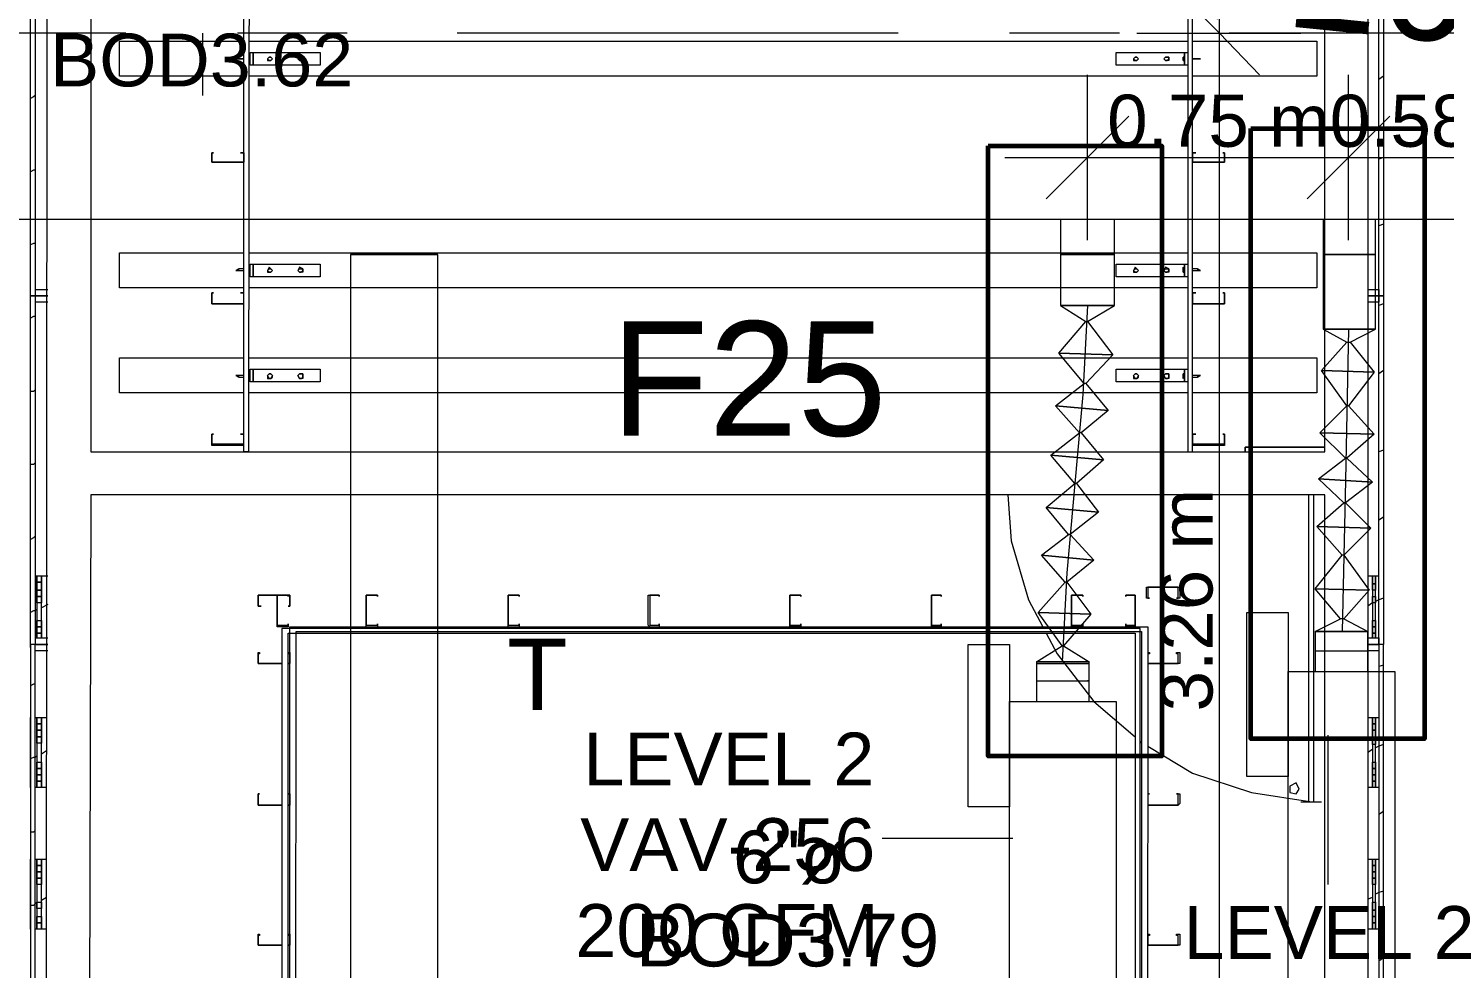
# Model space of a CAD drawing. Header units: metres. Extents: x -2 to 207, y -8 to 52.
# Drawn here: x 42.067 to 46.143, y 38.874 to 41.581 of the extents above; entities that cross this region are included whole.
import ezdxf

# ---------------------------------------------------------------- set-up
doc = ezdxf.new("R2010")
doc.units = ezdxf.units.M
doc.layers.add('HVAC - Ductos', color=5, linetype='Continuous', lineweight=0)
doc.layers.add('PDF_Text', color=7, linetype='Continuous', lineweight=0)
doc.layers.add('PDF_Geometry', color=7, linetype='Continuous', lineweight=0, true_color=0xaaaaaa)
doc.styles.add('PDF ArialUnicodeMS-Bold-Identity-H', font='arial.ttf')
doc.styles.add('PDF Helvetica', font='')
doc.styles.get('PDF Helvetica').set_extended_font_data('Helvetica')

msp = doc.modelspace()

# ---------------------------------------------------------------- linework, layer by layer
at = {"layer": 'HVAC - Ductos', "lineweight": 0}
for points in [[(47.2916, 41.0309), (41.757, 41.0309), (41.757, 42.0984), (47.2916, 42.0984)], [(45.1153, 40.9302), (45.1336, 40.9302), (45.152, 40.9302), (45.1703, 40.9302), (45.1795, 40.9302), (45.1886, 40.9302), (45.1932, 40.9302), (45.1932, 41.0309), (45.1886, 41.0309), (45.1795, 41.0309), (45.1703, 41.0309), (45.152, 41.0309), (45.1336, 41.0309), (45.1153, 41.0309), (45.097, 41.0309), (45.0787, 41.0309), (45.0604, 41.0309), (45.0466, 41.0309), (45.042, 41.0309), (45.0374, 41.0309), (45.0374, 40.9302), (45.042, 40.9302), (45.0466, 40.9302), (45.0604, 40.9302), (45.0787, 40.9302), (45.097, 40.9302)], [(42.994, 40.9302), (42.9986, 40.9302), (43.0123, 40.9302), (43.0307, 40.9302), (43.0581, 40.9302), (43.0902, 40.9302), (43.1223, 40.9302), (43.1544, 40.9302), (43.1864, 40.9302), (43.2093, 40.9302), (43.2323, 40.9302), (43.2414, 40.9302), (43.246, 40.9302), (43.2414, 40.9302), (43.2323, 40.9302), (43.2093, 40.9302), (43.1864, 40.9302), (43.1544, 40.9302), (43.1223, 40.9302), (43.0902, 40.9302), (43.0581, 40.9302), (43.0307, 40.9302), (43.0123, 40.9302), (42.9986, 40.9302)], [(45.0374, 40.7835), (45.042, 40.7835), (45.0466, 40.7835), (45.0604, 40.7835), (45.0787, 40.7835), (45.097, 40.7835), (45.1153, 40.7835), (45.1336, 40.7835), (45.152, 40.7835), (45.1703, 40.7835), (45.1795, 40.7835), (45.1886, 40.7835), (45.1932, 40.7835), (45.1886, 40.7835), (45.1795, 40.7835), (45.1703, 40.7835), (45.152, 40.7835), (45.1336, 40.7835), (45.1153, 40.7835), (45.097, 40.7835), (45.0787, 40.7835), (45.0604, 40.7835), (45.0466, 40.7835), (45.042, 40.7835)], [(45.7934, 40.7148), (45.8026, 40.7148), (45.8117, 40.7148), (45.8301, 40.7148), (45.8484, 40.7148), (45.8667, 40.7148), (45.8851, 40.7148), (45.9034, 40.7148), (45.9217, 40.7148), (45.9355, 40.7148), (45.9401, 40.7148), (45.9446, 40.7148), (45.9401, 40.7148), (45.9355, 40.7148), (45.9217, 40.7148), (45.9034, 40.7148), (45.8851, 40.7148), (45.8667, 40.7148), (45.8484, 40.7148), (45.8301, 40.7148), (45.8117, 40.7148), (45.8026, 40.7148)], [(45.5735, 39.8992), (45.6926, 39.8992), (45.6926, 39.4273), (45.5735, 39.4273)], [(45.9217, 39.8443), (45.9171, 39.8443), (45.9125, 39.8443), (45.8988, 39.8443), (45.8851, 39.8443), (45.8667, 39.8443), (45.8484, 39.8443), (45.8301, 39.8443), (45.8117, 39.8443), (45.7934, 39.8443), (45.7843, 39.8443), (45.7751, 39.8443), (45.7705, 39.8443), (45.7751, 39.8443), (45.7843, 39.8443), (45.7934, 39.8443), (45.8117, 39.8443), (45.8301, 39.8443), (45.8484, 39.8443), (45.8667, 39.8443), (45.8851, 39.8443), (45.8988, 39.8443), (45.9125, 39.8443), (45.9171, 39.8443)], [(45.7705, 39.8443), (45.7797, 39.8443), (45.7934, 39.8443), (45.8209, 39.8443), (45.8484, 39.8443), (45.8759, 39.8443), (45.8988, 39.8443), (45.9171, 39.8443), (45.9217, 39.8443), (45.9171, 39.8443), (45.8988, 39.8443), (45.8759, 39.8443), (45.8484, 39.8443), (45.8163, 39.8443), (45.7934, 39.8443), (45.7751, 39.8443)], [(45.9217, 39.8443), (45.9171, 39.8443), (45.8988, 39.8443), (45.8759, 39.8443), (45.8484, 39.8443), (45.8209, 39.8443), (45.7934, 39.8443), (45.7797, 39.8443), (45.7705, 39.8443), (45.7751, 39.8443), (45.7934, 39.8443), (45.8163, 39.8443), (45.8484, 39.8443), (45.8759, 39.8443), (45.8988, 39.8443), (45.9171, 39.8443)], [(44.7717, 39.8076), (44.8908, 39.8076), (44.8908, 39.3403), (44.7717, 39.3403)], [(45.1199, 39.7526), (45.1153, 39.7526), (45.1108, 39.7526), (45.097, 39.7526), (45.0832, 39.7526), (45.065, 39.7526), (45.042, 39.7526), (45.0237, 39.7526), (45.0054, 39.7526), (44.9916, 39.7526), (44.9779, 39.7526), (44.9733, 39.7526), (44.9687, 39.7526), (44.9733, 39.7526), (44.9779, 39.7526), (44.9916, 39.7526), (45.0054, 39.7526), (45.0237, 39.7526), (45.042, 39.7526), (45.065, 39.7526), (45.0832, 39.7526), (45.097, 39.7526), (45.1108, 39.7526), (45.1153, 39.7526)], [(45.9996, 39.7298), (45.9996, 38.8226), (45.6926, 38.8226), (45.6926, 39.7298)], [(45.1978, 39.6427), (45.1978, 38.7309), (44.8908, 38.7309), (44.8908, 39.6427)]]:
    msp.add_lwpolyline(points, close=True, dxfattribs=at)
for points in [[(45.4956, 36.2385), (45.4956, 38.3048), (45.4956, 41.8053)], [(45.3765, 41.6861), (45.4956, 41.567), (45.6102, 41.4479)], [(42.5679, 41.567), (42.5679, 41.3884)], [(45.2574, 41.567), (45.4956, 41.567), (45.7293, 41.567)], [(45.1153, 40.9714), (45.1153, 41.2097), (45.1153, 41.4479)], [(45.8667, 40.9714), (45.8667, 41.2097), (45.8667, 41.4479)], [(45.2345, 41.3287), (45.1153, 41.2097), (44.9962, 41.0905)], [(45.9859, 41.3287), (45.8667, 41.2097), (45.7476, 41.0905)], [(44.8771, 41.2097), (45.8667, 41.2097), (46.4486, 41.2097), (48.5791, 41.2097), (49.4404, 41.2097)], [(45.7934, 41.0309), (45.7934, 40.9302), (45.8026, 40.9302), (45.8117, 40.9302), (45.8301, 40.9302), (45.8484, 40.9302), (45.8667, 40.9302), (45.8851, 40.9302), (45.9034, 40.9302), (45.9217, 40.9302), (45.9355, 40.9302), (45.9401, 40.9302), (45.9446, 40.9302), (45.9446, 41.0309)], [(45.8117, 41.0309), (45.8072, 41.0309), (45.8026, 41.0309)], [(45.8255, 41.0309), (45.8209, 41.0309), (45.8163, 41.0309)], [(45.8438, 41.0309), (45.8347, 41.0309), (45.8301, 41.0309)], [(45.8851, 41.0309), (45.8667, 41.0309), (45.8484, 41.0309)], [(45.9034, 41.0309), (45.8988, 41.0309), (45.8897, 41.0309)], [(45.9171, 41.0309), (45.9079, 41.0309)], [(45.9309, 41.0309), (45.9263, 41.0309), (45.9217, 41.0309)], [(45.9401, 41.0309), (45.9355, 41.0309)], [(42.994, 40.9302), (42.994, 35.9406), (43.0627, 35.8766), (42.9803, 35.817), (43.2323, 35.7712), (43.1681, 35.872)], [(43.0627, 35.8766), (43.1681, 35.872), (43.246, 35.9406), (43.246, 40.9302)], [(45.1153, 40.7377), (45.1886, 40.6415), (45.0328, 40.6461), (45.1108, 40.7377), (45.1153, 40.7377), (45.1932, 40.7835), (45.1932, 40.9302), (45.1886, 40.9302), (45.1795, 40.9302), (45.1703, 40.9302), (45.152, 40.9302), (45.1336, 40.9302), (45.1153, 40.9302), (45.097, 40.9302), (45.0787, 40.9302), (45.0604, 40.9302), (45.0466, 40.9302), (45.042, 40.9302), (45.0374, 40.9302), (45.0374, 40.7835), (45.1932, 40.7835), (45.0374, 40.7835), (45.1108, 40.7377)], [(45.8713, 40.6781), (45.9401, 40.5911), (45.7888, 40.5957), (45.8621, 40.6781), (45.8713, 40.6781), (45.9446, 40.7148), (45.9446, 40.9302), (45.9401, 40.9302), (45.9355, 40.9302), (45.9217, 40.9302), (45.9034, 40.9302), (45.8851, 40.9302), (45.8667, 40.9302), (45.8484, 40.9302), (45.8301, 40.9302), (45.8117, 40.9302), (45.8026, 40.9302), (45.7934, 40.9302), (45.7934, 40.7148), (45.9446, 40.7148), (45.7934, 40.7148), (45.8621, 40.6781)], [(45.1153, 40.7835), (45.1016, 40.527), (45.0787, 40.2704), (45.0558, 40.0138), (45.042, 39.7572)], [(45.8667, 40.7148), (45.8576, 40.2796), (45.8484, 39.8443)], [(45.1108, 40.5591), (45.1749, 40.4811), (45.0237, 40.4949), (45.1062, 40.5591), (45.0328, 40.6461), (45.1886, 40.6415), (45.1108, 40.5591), (45.1062, 40.5591)], [(45.8667, 40.4949), (45.9401, 40.4124), (45.7843, 40.417), (45.8621, 40.4949), (45.7888, 40.5957), (45.9401, 40.5911), (45.8667, 40.4949), (45.8621, 40.4949)], [(45.097, 40.417), (45.1612, 40.3391), (45.01, 40.3528), (45.0924, 40.417), (45.0237, 40.4949), (45.1749, 40.4811), (45.097, 40.417), (45.0924, 40.417)], [(45.8621, 40.3437), (45.9355, 40.275), (45.7797, 40.2842), (45.8576, 40.3437), (45.7843, 40.417), (45.9401, 40.4124), (45.8621, 40.3437), (45.8576, 40.3437)], [(45.0832, 40.2704), (45.1474, 40.1879), (44.9962, 40.2017), (45.0787, 40.2704), (45.01, 40.3528), (45.1612, 40.3391), (45.0832, 40.2704), (45.0787, 40.2704)], [(45.8576, 40.2154), (45.9309, 40.1421), (45.7751, 40.1467), (45.853, 40.2154), (45.7797, 40.2842), (45.9355, 40.275), (45.8576, 40.2154), (45.853, 40.2154)], [(45.065, 40.1237), (45.1336, 40.0505), (44.9825, 40.0642), (45.0604, 40.1237), (44.9962, 40.2017), (45.1474, 40.1879), (45.065, 40.1237), (45.0604, 40.1237)], [(45.853, 40.0642), (45.9263, 39.9634), (45.7705, 39.968), (45.8484, 40.0642), (45.7751, 40.1467), (45.9309, 40.1421), (45.853, 40.0642), (45.8484, 40.0642)], [(45.0558, 39.9863), (45.1245, 39.8947), (44.9733, 39.8992), (45.0512, 39.9863), (44.9825, 40.0642), (45.1336, 40.0505), (45.0558, 39.9863), (45.0512, 39.9863)], [(45.853, 39.8809), (45.9217, 39.8443), (45.7705, 39.8443), (45.8438, 39.8809), (45.7705, 39.968), (45.9263, 39.9634), (45.853, 39.8809), (45.8438, 39.8809)], [(45.0466, 39.803), (45.1199, 39.7572), (44.9687, 39.7572), (45.042, 39.803), (44.9733, 39.8992), (45.1245, 39.8947), (45.0466, 39.803), (45.042, 39.803)], [(45.7705, 39.8443), (45.7705, 39.7893), (45.7705, 39.7298), (45.7751, 39.7298), (45.7797, 39.7298), (45.7934, 39.7298), (45.8072, 39.7298), (45.8255, 39.7298), (45.8484, 39.7298), (45.8621, 39.7298), (45.8805, 39.7298), (45.8942, 39.7298), (45.9079, 39.7298), (45.9171, 39.7298), (45.9217, 39.7298), (45.9217, 39.7893), (45.9217, 39.8443)], [(45.7705, 39.7893), (45.7751, 39.7893), (45.7797, 39.7893), (45.7934, 39.7893), (45.8072, 39.7893), (45.8255, 39.7893), (45.8484, 39.7893), (45.8667, 39.7893), (45.8851, 39.7893), (45.8988, 39.7893), (45.9125, 39.7893), (45.9217, 39.7893)], [(45.7934, 39.7893), (45.8117, 39.7893), (45.8301, 39.7893), (45.8484, 39.7893), (45.8667, 39.7893), (45.8851, 39.7893), (45.8988, 39.7893)], [(45.1062, 39.6427), (45.1108, 39.6427), (45.1199, 39.6427), (45.1199, 39.7022), (45.1199, 39.7526), (45.1199, 39.7572), (45.1153, 39.7572), (45.097, 39.7572), (45.0741, 39.7572), (45.042, 39.7572), (45.0145, 39.7572), (44.9916, 39.7572), (44.9733, 39.7572), (44.9687, 39.7572)], [(45.1199, 39.7572), (45.1153, 39.7572), (45.097, 39.7572), (45.0741, 39.7572), (45.042, 39.7572), (45.0145, 39.7572), (44.9916, 39.7572), (44.9733, 39.7572), (44.9687, 39.7572), (44.9687, 39.7526), (44.9733, 39.7526), (44.9916, 39.7526), (45.0145, 39.7526), (45.042, 39.7526), (45.0741, 39.7526), (45.097, 39.7526), (45.1108, 39.7526), (45.1199, 39.7526), (45.1108, 39.7526), (45.097, 39.7526), (45.0741, 39.7526), (45.042, 39.7526), (45.0145, 39.7526), (44.9916, 39.7526), (44.9733, 39.7526), (44.9687, 39.7526), (44.9687, 39.7022), (44.9687, 39.6427), (44.9779, 39.6427), (44.9916, 39.6427), (45.0054, 39.6427), (45.0237, 39.6427), (45.042, 39.6427), (45.0604, 39.6427), (45.0787, 39.6427), (45.0924, 39.6427), (45.1016, 39.6427)], [(44.9687, 39.7022), (44.9779, 39.7022), (44.9916, 39.7022), (45.0054, 39.7022), (45.0237, 39.7022), (45.042, 39.7022), (45.065, 39.7022), (45.0832, 39.7022), (45.097, 39.7022), (45.1108, 39.7022), (45.1153, 39.7022), (45.1199, 39.7022), (45.1153, 39.7022)], [(44.9916, 39.7022), (45.0054, 39.7022), (45.0237, 39.7022), (45.042, 39.7022), (45.065, 39.7022), (45.0832, 39.7022), (45.097, 39.7022)], [(45.1062, 39.7022), (45.1108, 39.7022)], [(45.8072, 39.5465), (45.8072, 39.1158)], [(44.9, 39.2486), (44.5243, 39.2486)]]:
    msp.add_lwpolyline(points, dxfattribs=at)
at = {"layer": 'PDF_Geometry', "lineweight": 0}
for points in [[(42.2426, 38.7813), (42.1189, 38.7813), (42.1235, 44.4534), (42.2472, 44.4534), (42.2472, 40.362), (45.798, 40.362), (45.798, 44.4443), (45.9217, 44.4443), (45.9217, 38.7813), (45.798, 38.7813), (45.798, 40.2383), (42.2472, 40.2383)], [(42.0868, 40.811), (42.0731, 40.811), (42.0731, 41.6311), (42.0868, 41.6311)], [(45.9675, 40.811), (45.9537, 40.811), (45.9537, 41.6311), (45.9675, 41.6311)], [(42.7054, 41.4754), (42.7054, 41.512), (42.7145, 41.512), (42.907, 41.512), (42.907, 41.4754), (42.7145, 41.4754)], [(42.7145, 41.4754), (42.7145, 41.512)], [(42.7145, 41.4937), (42.7145, 41.4982), (42.7145, 41.4937), (42.7145, 41.4891), (42.7145, 41.4937), (42.7145, 41.4982), (42.7145, 41.4937), (42.7145, 41.4891)], [(42.7695, 41.4937), (42.7649, 41.4982), (42.7604, 41.4982), (42.7558, 41.4937), (42.7558, 41.4891), (42.7649, 41.4891)], [(42.7558, 41.4937), (42.7604, 41.4982), (42.7649, 41.4982), (42.7695, 41.4937), (42.7649, 41.4891), (42.7604, 41.4891)], [(42.8566, 41.4937), (42.8566, 41.4982), (42.8474, 41.4982), (42.8428, 41.4937), (42.8474, 41.4891), (42.852, 41.4891)], [(42.8428, 41.4937), (42.8474, 41.4982), (42.8566, 41.4982), (42.8566, 41.4937), (42.8566, 41.4891), (42.8474, 41.4891)], [(45.4039, 41.4754), (45.3948, 41.4754), (45.1978, 41.4754), (45.1978, 41.512), (45.3948, 41.512), (45.4039, 41.512)], [(45.2619, 41.4937), (45.2574, 41.4982), (45.2528, 41.4982), (45.2482, 41.4937), (45.2482, 41.4891), (45.2574, 41.4891)], [(45.2482, 41.4937), (45.2528, 41.4982), (45.2574, 41.4982), (45.2619, 41.4937), (45.2574, 41.4891), (45.2528, 41.4891)], [(45.349, 41.4937), (45.349, 41.4982), (45.3399, 41.4982), (45.3353, 41.4937), (45.3399, 41.4891), (45.3444, 41.4891)], [(45.3353, 41.4937), (45.3399, 41.4982), (45.349, 41.4982), (45.349, 41.4937), (45.349, 41.4891), (45.3399, 41.4891)], [(45.3903, 41.4937), (45.3903, 41.4982), (45.3903, 41.4937), (45.3903, 41.4891), (45.3903, 41.4937), (45.3903, 41.4982), (45.3903, 41.4937), (45.3903, 41.4891)], [(45.3948, 41.4754), (45.3948, 41.512)], [(42.6, 41.2233), (42.5954, 41.2233)], [(42.6779, 41.2233), (42.687, 41.2233)], [(45.4177, 41.1959), (45.4223, 41.1959), (45.5094, 41.1959), (45.5094, 41.2233), (45.5048, 41.2233), (45.5094, 41.2233), (45.5094, 41.1959), (45.4223, 41.1959), (45.4177, 41.1959), (45.4177, 41.2233)], [(45.4269, 41.2233), (45.4177, 41.2233)], [(42.7054, 40.866), (42.7054, 40.9026), (42.7145, 40.9026), (42.907, 40.9026), (42.907, 40.866), (42.7145, 40.866)], [(42.7145, 40.866), (42.7145, 40.9026)], [(42.7145, 40.8843), (42.7145, 40.8889), (42.7145, 40.8935), (42.7145, 40.8889), (42.7145, 40.8843), (42.7145, 40.8797), (42.7145, 40.8843), (42.7145, 40.8889), (42.7145, 40.8843), (42.7145, 40.8797)], [(42.7695, 40.8843), (42.7649, 40.8889), (42.7604, 40.8935), (42.7558, 40.8843), (42.7558, 40.8797), (42.7649, 40.8797)], [(42.7558, 40.8843), (42.7604, 40.8889), (42.7649, 40.8889), (42.7695, 40.8843), (42.7649, 40.8797), (42.7604, 40.8797)], [(42.8566, 40.8843), (42.8566, 40.8889), (42.8474, 40.8935), (42.8428, 40.8843), (42.8474, 40.8797), (42.852, 40.8797)], [(42.8428, 40.8843), (42.8474, 40.8889), (42.8566, 40.8889), (42.8566, 40.8843), (42.8566, 40.8797), (42.8474, 40.8797)], [(45.4039, 40.866), (45.3948, 40.866), (45.1978, 40.866), (45.1978, 40.9026), (45.3948, 40.9026), (45.4039, 40.9026)], [(45.2619, 40.8843), (45.2574, 40.8889), (45.2528, 40.8935), (45.2482, 40.8843), (45.2482, 40.8797), (45.2574, 40.8797)], [(45.2482, 40.8843), (45.2528, 40.8889), (45.2574, 40.8889), (45.2619, 40.8843), (45.2574, 40.8797), (45.2528, 40.8797)], [(45.349, 40.8843), (45.349, 40.8889), (45.3399, 40.8935), (45.3353, 40.8843), (45.3399, 40.8797), (45.3444, 40.8797)], [(45.3353, 40.8843), (45.3399, 40.8889), (45.349, 40.8889), (45.349, 40.8843), (45.349, 40.8797), (45.3399, 40.8797)], [(45.3903, 40.8843), (45.3903, 40.8889), (45.3903, 40.8935), (45.3903, 40.8889), (45.3903, 40.8843), (45.3903, 40.8797), (45.3903, 40.8843), (45.3903, 40.8889), (45.3903, 40.8843), (45.3903, 40.8797)], [(45.3948, 40.866), (45.3948, 40.9026)], [(42.0868, 39.8076), (42.0731, 39.8076), (42.0731, 40.811), (42.0868, 40.811)], [(42.0868, 40.811), (42.1235, 40.811)], [(42.5954, 40.7881), (42.6, 40.7881), (42.687, 40.7881), (42.6, 40.7881), (42.5954, 40.7881), (42.5954, 40.8202)], [(42.6, 40.8202), (42.5954, 40.8202)], [(42.6779, 40.8202), (42.687, 40.8202)], [(45.4177, 40.7881), (45.4223, 40.7881), (45.5094, 40.7881), (45.5094, 40.8202), (45.5048, 40.8202), (45.5094, 40.8202), (45.5094, 40.7881), (45.4223, 40.7881), (45.4177, 40.7881), (45.4177, 40.8202)], [(45.4269, 40.8202), (45.4177, 40.8202)], [(45.9675, 39.8076), (45.9537, 39.8076), (45.9537, 40.811), (45.9675, 40.811)], [(42.7054, 40.5637), (42.7054, 40.6003), (42.7145, 40.6003), (42.907, 40.6003), (42.907, 40.5637), (42.7145, 40.5637)], [(42.7145, 40.5637), (42.7145, 40.6003)], [(45.4039, 40.5637), (45.3948, 40.5637), (45.1978, 40.5637), (45.1978, 40.6003), (45.3948, 40.6003), (45.4039, 40.6003)], [(45.3948, 40.5637), (45.3948, 40.6003)], [(42.7145, 40.5819), (42.7145, 40.5865), (42.7145, 40.5819), (42.7145, 40.5728), (42.7145, 40.5819), (42.7145, 40.5865), (42.7145, 40.5819), (42.7145, 40.5728)], [(42.7695, 40.5819), (42.7649, 40.5865), (42.7604, 40.5865), (42.7558, 40.5819), (42.7558, 40.5728), (42.7649, 40.5728), (42.7695, 40.5773)], [(42.7558, 40.5819), (42.7604, 40.5865), (42.7649, 40.5865), (42.7695, 40.5819), (42.7649, 40.5728), (42.7604, 40.5728)], [(42.8566, 40.5819), (42.8566, 40.5865), (42.8474, 40.5865), (42.8428, 40.5819), (42.8474, 40.5728), (42.852, 40.5728), (42.8566, 40.5773)], [(42.8428, 40.5819), (42.8474, 40.5865), (42.8566, 40.5865), (42.8566, 40.5819), (42.8566, 40.5728), (42.8474, 40.5728)], [(45.2619, 40.5819), (45.2574, 40.5865), (45.2528, 40.5865), (45.2482, 40.5819), (45.2482, 40.5728), (45.2574, 40.5728), (45.2619, 40.5773)], [(45.2482, 40.5819), (45.2528, 40.5865), (45.2574, 40.5865), (45.2619, 40.5819), (45.2574, 40.5728), (45.2528, 40.5728)], [(45.349, 40.5819), (45.349, 40.5865), (45.3399, 40.5865), (45.3353, 40.5819), (45.3399, 40.5728), (45.3444, 40.5728), (45.349, 40.5773)], [(45.3353, 40.5819), (45.3399, 40.5865), (45.349, 40.5865), (45.349, 40.5819), (45.349, 40.5728), (45.3399, 40.5728)], [(45.3903, 40.5819), (45.3903, 40.5865), (45.3903, 40.5819), (45.3903, 40.5728), (45.3903, 40.5819), (45.3903, 40.5865), (45.3903, 40.5819), (45.3903, 40.5728)], [(42.6, 40.4124), (42.5954, 40.4124)], [(42.6779, 40.4124), (42.687, 40.4124)], [(45.4177, 40.3849), (45.4223, 40.3849), (45.5094, 40.3849), (45.5094, 40.4124), (45.5048, 40.4124), (45.5094, 40.4124), (45.5094, 40.3849), (45.5094, 40.3804), (45.4223, 40.3804), (45.4177, 40.3804), (45.4177, 40.3849), (45.4177, 40.4124)], [(45.4269, 40.4124), (45.4177, 40.4124)], [(45.5689, 40.362), (45.5689, 40.3758), (45.798, 40.3758), (45.5689, 40.3758)], [(42.0914, 39.9863), (42.0914, 40.0047), (42.1051, 40.0047), (42.1051, 39.9863)], [(45.9446, 40.0047), (45.9446, 39.9817), (45.9355, 39.9817), (45.9355, 40.0047)], [(42.1051, 39.9634), (42.0914, 39.9634), (42.0914, 39.9863), (42.1051, 39.9863)], [(42.1051, 39.9451), (42.0914, 39.9451), (42.0914, 39.9634), (42.1051, 39.9634)], [(42.8199, 39.9496), (42.8153, 39.9496), (42.7283, 39.9496), (42.7283, 39.9176), (42.7374, 39.9176), (42.7283, 39.9176), (42.7283, 39.9496), (42.8153, 39.9496), (42.8199, 39.9496), (42.8199, 39.9176)], [(42.7832, 39.858), (42.7832, 39.8626), (42.7832, 39.9496), (42.8153, 39.9496), (42.8153, 39.9451), (42.8153, 39.9496), (42.7832, 39.9496), (42.7832, 39.8626), (42.8153, 39.8626), (42.8153, 39.8672), (42.8153, 39.858)], [(44.2585, 39.858), (44.2585, 39.8626), (44.2585, 39.9496), (44.2906, 39.9496), (44.2906, 39.9451), (44.2906, 39.9496), (44.2585, 39.9496), (44.2585, 39.8626), (44.2906, 39.8626), (44.2906, 39.8672), (44.2906, 39.858)], [(44.6663, 39.858), (44.6663, 39.8626), (44.6663, 39.9496), (44.6938, 39.9496), (44.6938, 39.9451), (44.6938, 39.9496), (44.6663, 39.9496), (44.6663, 39.8626), (44.6938, 39.8626), (44.6938, 39.8672), (44.6938, 39.858)], [(45.0741, 39.858), (45.0695, 39.858), (45.0695, 39.8626), (45.0695, 39.9496), (45.0741, 39.9496), (45.1016, 39.9496), (45.1016, 39.9451), (45.1016, 39.9496), (45.0741, 39.9496), (45.0695, 39.9496), (45.0695, 39.8626), (45.0741, 39.8626), (45.1016, 39.8626), (45.1016, 39.8672), (45.1016, 39.858)], [(45.2253, 39.9451), (45.2253, 39.9496)], [(45.2528, 39.9496), (45.2528, 39.8626), (45.2528, 39.858), (45.2253, 39.858), (45.2253, 39.8672), (45.2253, 39.8626), (45.2528, 39.8626), (45.2528, 39.9496), (45.2253, 39.9496)], [(45.3719, 39.9405), (45.3765, 39.9405), (45.3765, 39.9726), (45.2894, 39.9726), (45.2894, 39.9405), (45.294, 39.9405), (45.2849, 39.9405), (45.2849, 39.9726), (45.2894, 39.9726), (45.3765, 39.9726), (45.3811, 39.9726), (45.3811, 39.9405)], [(45.9446, 39.9817), (45.9446, 39.9634), (45.9355, 39.9634), (45.9355, 39.9817)], [(42.1051, 39.9268), (42.0914, 39.9268), (42.0914, 39.9451), (42.1051, 39.9451)], [(42.8153, 39.9176), (42.8199, 39.9176)], [(42.0914, 39.858), (42.0914, 39.8764), (42.1051, 39.8764), (42.1051, 39.858)], [(45.9355, 39.8764), (45.9446, 39.8764), (45.9446, 39.858), (45.9355, 39.858)], [(42.0914, 39.8397), (42.0914, 39.858), (42.1051, 39.858), (42.1051, 39.8397)], [(45.2665, 39.8534), (42.797, 39.8534), (42.797, 39.8397), (42.797, 34.9602), (42.8153, 34.9602), (45.2528, 34.9602), (45.2528, 34.9465), (42.8153, 34.9465), (42.8153, 34.9602), (42.8153, 39.8397), (45.2528, 39.8397), (45.2528, 34.9693), (42.8336, 34.9693), (42.8382, 39.8443), (45.2711, 39.8443), (45.2711, 34.9693), (45.2665, 34.9693), (45.2665, 39.8397)], [(45.9355, 39.858), (45.9446, 39.858), (45.9446, 39.8397), (45.9355, 39.8397)], [(42.0868, 39.8076), (42.1235, 39.8076)], [(42.7328, 39.7847), (42.7328, 39.7801), (42.7283, 39.7801), (42.7283, 39.7526), (42.797, 39.7526), (42.7283, 39.7526), (42.7283, 39.7847)], [(45.3765, 39.7526), (45.3765, 39.7801), (45.3719, 39.7801), (45.3719, 39.7847), (45.3811, 39.7847), (45.3811, 39.7526), (45.3765, 39.7526), (45.2894, 39.7526)], [(42.0914, 39.5785), (42.0914, 39.5969), (42.1051, 39.5969), (42.1051, 39.5785)], [(45.9446, 39.5969), (45.9446, 39.5785), (45.9355, 39.5785), (45.9355, 39.5969)], [(42.1051, 39.5602), (42.0914, 39.5602), (42.0914, 39.5785), (42.1051, 39.5785)], [(42.1051, 39.5419), (42.0914, 39.5419), (42.0914, 39.5602), (42.1051, 39.5602)], [(42.1051, 39.5235), (42.0914, 39.5235), (42.0914, 39.5419), (42.1051, 39.5419)], [(45.9446, 39.5785), (45.9446, 39.5602), (45.9355, 39.5602), (45.9355, 39.5785)], [(45.9446, 39.5602), (45.9446, 39.5373), (45.9355, 39.5373), (45.9355, 39.5602)], [(45.9446, 39.5373), (45.9446, 39.519), (45.9355, 39.519), (45.9355, 39.5373)], [(42.0914, 39.4503), (42.0914, 39.4686), (42.1051, 39.4686), (42.1051, 39.4503)], [(45.9355, 39.4686), (45.9446, 39.4686), (45.9446, 39.4503), (45.9355, 39.4503)], [(42.0914, 39.4319), (42.0914, 39.4503), (42.1051, 39.4503), (42.1051, 39.4319)], [(42.0914, 39.4136), (42.0914, 39.4319), (42.1051, 39.4319), (42.1051, 39.4136)], [(45.9355, 39.4503), (45.9446, 39.4503), (45.9446, 39.4319), (45.9355, 39.4319)], [(45.9355, 39.4319), (45.9446, 39.4319), (45.9446, 39.4136), (45.9355, 39.4136)], [(42.1051, 39.4136), (42.1051, 39.3953), (42.0914, 39.3953), (42.0914, 39.4136)], [(42.7283, 39.3494), (42.7283, 39.3449), (42.797, 39.3449), (42.7283, 39.3449), (42.7283, 39.3494), (42.7283, 39.377)], [(42.7328, 39.377), (42.7283, 39.377)], [(42.8199, 39.3494), (42.8199, 39.377), (42.8199, 39.3494), (42.8199, 39.3449), (42.8153, 39.3449), (42.8199, 39.3449)], [(45.3765, 39.3449), (45.3765, 39.3494), (45.3765, 39.377), (45.3719, 39.377), (45.3811, 39.377), (45.3811, 39.3494), (45.3765, 39.3449), (45.2894, 39.3449)], [(45.7247, 39.3907), (45.7155, 39.409), (45.6972, 39.3998), (45.6972, 39.3815), (45.7155, 39.377)], [(45.9355, 39.3953), (45.9355, 39.4136), (45.9446, 39.4136), (45.9446, 39.3953)], [(42.0914, 39.1708), (42.0914, 39.1891), (42.1051, 39.1891), (42.1051, 39.1708)], [(45.9446, 39.1891), (45.9446, 39.1708), (45.9355, 39.1708), (45.9355, 39.1891)], [(42.1051, 39.1524), (42.0914, 39.1524), (42.0914, 39.1708), (42.1051, 39.1708)], [(42.1051, 39.1341), (42.0914, 39.1341), (42.0914, 39.1524), (42.1051, 39.1524)], [(42.1051, 39.1158), (42.0914, 39.1158), (42.0914, 39.1341), (42.1051, 39.1341)], [(45.9446, 39.1708), (45.9446, 39.1524), (45.9355, 39.1524), (45.9355, 39.1708)], [(45.9446, 39.1524), (45.9446, 39.1341), (45.9355, 39.1341), (45.9355, 39.1524)], [(45.9446, 39.1341), (45.9446, 39.1158), (45.9355, 39.1158), (45.9355, 39.1341)], [(45.9355, 39.0654), (45.9446, 39.0654), (45.9446, 39.0425), (45.9355, 39.0425)], [(42.0914, 39.0059), (42.0914, 39.0241), (42.1051, 39.0241), (42.1051, 39.0059)], [(45.9355, 39.0425), (45.9446, 39.0425), (45.9446, 39.0241), (45.9355, 39.0241)], [(45.9355, 39.0241), (45.9446, 39.0241), (45.9446, 39.0059), (45.9355, 39.0059)], [(42.1051, 39.0059), (42.1051, 38.9875), (42.0914, 38.9875), (42.0914, 39.0059)], [(42.7328, 38.9737), (42.7328, 38.9692), (42.7283, 38.9692), (42.7283, 38.9417), (42.797, 38.9417), (42.7283, 38.9417), (42.7283, 38.9737)], [(45.3765, 38.9417), (45.3765, 38.9692), (45.3719, 38.9692), (45.3719, 38.9737), (45.3811, 38.9737), (45.3811, 38.9417), (45.3765, 38.9417), (45.2894, 38.9417)], [(45.9355, 38.9875), (45.9355, 39.0059), (45.9446, 39.0059), (45.9446, 38.9875)]]:
    msp.add_lwpolyline(points, close=True, dxfattribs=at)
for points in [[(42.7054, 44.4534), (42.7008, 40.362), (42.687, 40.362), (42.687, 44.4534), (42.2472, 44.4534), (42.687, 44.4534)], [(45.4039, 44.4534), (42.7054, 44.4534), (45.4039, 44.4534), (45.4039, 40.362), (45.4177, 40.362), (45.4177, 44.4534), (45.4177, 44.426)], [(42.348, 41.567), (41.0788, 41.567)], [(42.687, 41.4433), (42.3297, 41.4433), (42.3297, 41.5441), (42.687, 41.5441)], [(42.9849, 41.567), (42.6687, 41.567)], [(42.7008, 41.5441), (45.4039, 41.5441)], [(44.5701, 41.567), (43.301, 41.567)], [(45.207, 41.567), (44.8908, 41.567)], [(45.4177, 41.5441), (45.7751, 41.5441), (45.7751, 41.4433), (45.4177, 41.4433)], [(46.7922, 41.567), (45.5231, 41.567)], [(45.3948, 41.4982), (45.3903, 41.4982)], [(42.6733, 41.4937), (42.6641, 41.4937), (42.6733, 41.4937)], [(42.687, 41.4937), (42.6733, 41.4937), (42.687, 41.4937)], [(45.3903, 41.4891), (45.3948, 41.4891)], [(45.4315, 41.4937), (45.4177, 41.4937), (45.4315, 41.4937)], [(45.4406, 41.4937), (45.4315, 41.4937), (45.4406, 41.4937)], [(45.4039, 41.4433), (42.7008, 41.4433)], [(45.9675, 41.4433), (45.9537, 41.4341)], [(42.0868, 41.3884), (42.0823, 41.3838), (42.0731, 41.3792)], [(42.687, 41.2233), (42.687, 41.1959), (42.6, 41.1959), (42.5954, 41.1959), (42.5954, 41.2233), (42.5954, 41.1959), (42.6, 41.1959), (42.687, 41.1959)], [(42.0868, 41.173), (42.0823, 41.173), (42.0731, 41.1684)], [(45.9675, 41.2097), (45.9537, 41.2051)], [(45.9675, 41.0172), (45.9537, 41.0126)], [(42.0868, 40.9622), (42.0823, 40.9622), (42.0731, 40.9576)], [(42.687, 40.834), (42.3297, 40.834), (42.3297, 40.9348), (42.687, 40.9348)], [(42.7008, 40.9348), (45.4039, 40.9348)], [(45.4177, 40.9348), (45.7751, 40.9348), (45.7751, 40.834), (45.4177, 40.834)], [(42.687, 40.8889), (42.6733, 40.8889), (42.6641, 40.8843), (42.6733, 40.8843), (42.687, 40.8843)], [(42.6733, 40.8843), (42.6733, 40.8889)], [(42.7145, 40.8935), (42.7145, 40.8889)], [(45.3948, 40.8889), (45.3903, 40.8935)], [(45.4177, 40.8843), (45.4315, 40.8843), (45.4406, 40.8843), (45.4315, 40.8889), (45.4177, 40.8889)], [(45.4315, 40.8889), (45.4315, 40.8843)], [(45.3903, 40.8797), (45.3948, 40.8797)], [(42.0868, 40.8294), (42.1235, 40.8294)], [(45.4039, 40.834), (42.7008, 40.834)], [(45.9217, 40.8294), (45.9537, 40.8294), (45.9537, 40.811), (45.9537, 40.7927), (45.9217, 40.7927)], [(45.9217, 40.811), (45.9537, 40.811), (45.9217, 40.811)], [(42.1235, 40.7927), (42.0868, 40.7927)], [(45.9675, 40.7881), (45.9537, 40.7835)], [(42.0868, 40.7515), (42.0823, 40.7515), (42.0731, 40.7469)], [(42.687, 40.5315), (42.3297, 40.5315), (42.3297, 40.6323), (42.687, 40.6323)], [(42.7008, 40.6323), (45.4039, 40.6323)], [(45.4177, 40.6323), (45.7751, 40.6323), (45.7751, 40.5315), (45.4177, 40.5315)], [(42.687, 40.5819), (42.6733, 40.5819), (42.6641, 40.5819), (42.6733, 40.5773), (42.687, 40.5773)], [(42.6733, 40.5773), (42.6733, 40.5819)], [(42.7145, 40.5773), (42.7145, 40.5728)], [(45.3948, 40.5865), (45.3903, 40.5865)], [(45.3903, 40.5728), (45.3948, 40.5773)], [(45.4177, 40.5773), (45.4315, 40.5773), (45.4406, 40.5819), (45.4315, 40.5819), (45.4177, 40.5819)], [(45.4315, 40.5819), (45.4315, 40.5773)], [(45.9675, 40.5957), (45.9537, 40.5865)], [(42.0868, 40.5407), (42.0823, 40.5361), (42.0731, 40.5361)], [(45.4039, 40.5315), (42.7008, 40.5315)], [(42.687, 40.3804), (42.6, 40.3804), (42.5954, 40.3804), (42.5954, 40.3849), (42.5954, 40.4124), (42.5954, 40.3849), (42.6, 40.3849), (42.687, 40.3849)], [(45.9675, 40.3666), (45.9537, 40.362)], [(42.0868, 40.3299), (42.0823, 40.3254), (42.0731, 40.3254)], [(44.8863, 40.2383), (44.8954, 40.1055), (44.9458, 39.9359), (44.987, 39.858)], [(45.7522, 39.354), (45.7522, 40.2383)], [(45.7659, 40.2383), (45.7659, 39.354)], [(45.9675, 40.1741), (45.9537, 40.165)], [(42.0868, 40.1192), (42.0823, 40.1146), (42.0731, 40.11)], [(42.0731, 39.7984), (42.0731, 40.0047)], [(42.0868, 40.0047), (42.0914, 40.0047), (42.0914, 39.826), (42.0914, 39.8397), (42.1051, 39.8397), (42.1051, 39.826), (42.1051, 40.0047), (42.1235, 40.0047)], [(45.9217, 40.0047), (45.9355, 40.0047), (45.9355, 39.826), (45.9355, 39.8397), (45.9446, 39.8397), (45.9446, 39.826), (45.9446, 40.0047), (45.9537, 40.0047)], [(43.0398, 39.858), (43.0398, 39.8626), (43.0398, 39.9496), (43.0444, 39.9496), (43.0719, 39.9496), (43.0719, 39.9451), (43.0719, 39.9496), (43.0444, 39.9496), (43.0398, 39.9496), (43.0398, 39.8626), (43.0444, 39.8626), (43.0719, 39.8626), (43.0719, 39.8672), (43.0719, 39.858)], [(43.4476, 39.858), (43.4476, 39.8626), (43.4476, 39.9496), (43.4796, 39.9496), (43.4796, 39.9451), (43.4796, 39.9496), (43.4476, 39.9496), (43.4476, 39.8626), (43.4796, 39.8626), (43.4796, 39.8672), (43.4796, 39.858)], [(43.8554, 39.858), (43.8508, 39.8626), (43.8508, 39.9496), (43.8554, 39.9496), (43.8828, 39.9496), (43.8828, 39.9451), (43.8828, 39.9496), (43.8554, 39.9496), (43.8554, 39.8626), (43.8828, 39.8626), (43.8828, 39.8672), (43.8828, 39.858)], [(45.9355, 39.9268), (45.9355, 39.9451), (45.9446, 39.9451), (45.9446, 39.9634), (45.9355, 39.9634), (45.9355, 39.9451), (45.9446, 39.9451), (45.9446, 39.9268), (45.9355, 39.9268), (45.9217, 39.9176)], [(42.0914, 39.9084), (42.0868, 39.9038), (42.0823, 39.9038), (42.0731, 39.8992)], [(42.1235, 39.9222), (42.1051, 39.913)], [(45.9675, 39.9405), (45.9537, 39.9359), (45.9446, 39.9313)], [(42.0868, 39.826), (42.1235, 39.826)], [(45.2528, 34.951), (45.2528, 34.9465), (45.2574, 34.9465), (45.2574, 34.951), (45.2849, 34.951), (45.2849, 34.864), (45.2849, 34.8594), (45.2528, 34.8594), (45.2528, 34.8686), (45.2574, 34.8686), (45.2574, 34.864), (45.2849, 34.864), (45.2849, 34.951), (42.8199, 34.951), (42.8199, 34.9693), (42.8199, 39.8443), (42.8199, 39.858), (45.2894, 39.858), (45.2894, 39.8443), (45.2849, 34.9693), (45.2849, 34.951)], [(44.9962, 39.8397), (45.0283, 39.7801), (45.1336, 39.6427), (45.2528, 39.5419)], [(45.9217, 39.826), (45.9537, 39.826), (45.9537, 39.8076), (45.9537, 39.7893), (45.9217, 39.7893)], [(42.0868, 37.8787), (42.0731, 37.8787), (42.0731, 38.7905), (42.0868, 38.7905), (42.0868, 37.8787), (42.0731, 37.8787), (42.0731, 38.7905), (42.0868, 38.7905), (42.0868, 39.8076), (42.0731, 39.8076), (42.0731, 38.7905)], [(42.1235, 39.7893), (42.0868, 39.7893)], [(42.8153, 39.7847), (42.8199, 39.7847), (42.8199, 39.7526), (42.8153, 39.7526), (42.8199, 39.7526), (42.8199, 39.7801), (42.8153, 39.7801)], [(45.2894, 39.7847), (45.294, 39.7847), (45.294, 39.7801), (45.2894, 39.7801), (45.2894, 39.7526)], [(45.9217, 39.8076), (45.9537, 39.8076), (45.9217, 39.8076)], [(45.9217, 38.8088), (45.9537, 38.8088), (45.9537, 38.7905), (45.9217, 38.7905), (45.9537, 38.7905), (45.9537, 37.8787), (45.9537, 38.7905), (45.9675, 38.7905), (45.9675, 39.8076), (45.9537, 39.8076), (45.9537, 38.7905), (45.9675, 38.7905)], [(45.9675, 39.7481), (45.9537, 39.7435)], [(42.0868, 39.6931), (42.0823, 39.6931), (42.0731, 39.6885)], [(42.0731, 39.3953), (42.0731, 39.5969)], [(42.0868, 39.5969), (42.0914, 39.5969), (42.0914, 39.3953), (42.0868, 39.3953)], [(42.1189, 39.3953), (42.1051, 39.3953), (42.1051, 39.5969), (42.1189, 39.5969)], [(45.9217, 39.5969), (45.9355, 39.5969), (45.9355, 39.3953), (45.9217, 39.3953)], [(45.9537, 39.3953), (45.9446, 39.3953), (45.9446, 39.5969), (45.9537, 39.5969)], [(42.1189, 39.5007), (42.1051, 39.4915)], [(45.2665, 39.5281), (45.2711, 39.5235)], [(45.2894, 39.5144), (45.4177, 39.4365), (45.5872, 39.3815), (45.7613, 39.354)], [(45.9355, 39.5052), (45.9217, 39.4961)], [(45.9675, 39.519), (45.9537, 39.5144), (45.9446, 39.5098)], [(42.0914, 39.4869), (42.0868, 39.4823), (42.0823, 39.4823), (42.0731, 39.4777)], [(42.8153, 39.377), (42.8199, 39.377), (42.8153, 39.377)], [(45.2894, 39.377), (45.294, 39.377), (45.2894, 39.377), (45.2894, 39.3494), (45.2894, 39.3449)], [(45.7293, 39.354), (45.7888, 39.354)], [(45.9675, 39.3266), (45.9537, 39.3174)], [(42.0868, 39.2716), (42.0823, 39.267), (42.0731, 39.267)], [(42.0731, 38.9875), (42.0731, 39.1891)], [(42.0868, 39.1891), (42.0914, 39.1891), (42.0914, 38.9875), (42.0868, 38.9875)], [(42.1189, 38.9875), (42.1051, 38.9875), (42.1051, 39.1891), (42.1189, 39.1891)], [(45.9217, 39.1891), (45.9355, 39.1891), (45.9355, 38.9875), (45.9217, 38.9875)], [(45.9537, 38.9875), (45.9446, 38.9875), (45.9446, 39.1891), (45.9537, 39.1891)], [(45.9675, 39.0975), (45.9537, 39.0929), (45.9446, 39.0883)], [(42.0914, 39.0654), (42.1051, 39.0654), (42.1051, 39.0471), (42.0914, 39.0471), (42.0914, 39.0241), (42.1051, 39.0241), (42.1051, 39.0471), (42.0914, 39.0471), (42.0914, 39.0654), (42.0868, 39.0608), (42.0823, 39.0562), (42.0731, 39.0562)], [(42.1189, 39.0791), (42.1051, 39.07)], [(45.9355, 39.0791), (45.9217, 39.0745)], [(42.8153, 38.9737), (42.8199, 38.9737), (42.8199, 38.9417), (42.8153, 38.9417), (42.8199, 38.9417), (42.8199, 38.9692), (42.8153, 38.9692)], [(45.2894, 38.9737), (45.294, 38.9737), (45.294, 38.9692), (45.2894, 38.9692), (45.2894, 38.9417)], [(45.9675, 38.9051), (45.9537, 38.8959)]]:
    msp.add_lwpolyline(points, dxfattribs=at)
at = {"layer": 'PDF_Geometry', "color": 232, "lineweight": 60, "true_color": 0xe91e64}
for points in [[(45.5857, 41.2928), (46.0854, 41.2928), (46.0854, 39.5355), (45.5857, 39.5355)], [(44.8297, 41.2431), (45.3294, 41.2431), (45.3294, 39.4859), (44.8297, 39.4859)]]:
    msp.add_lwpolyline(points, close=True, dxfattribs=at)

# ---------------------------------------------------------------- texts
at = {"layer": 'PDF_Text', "color": 232, "lineweight": 60, "true_color": 0xe91e64, "insert": (45.427, 41.7772), "char_height": 0.32989, "attachment_point": 4, "rotation": 354.2617, "style": 'PDF ArialUnicodeMS-Bold-Identity-H'}
msp.add_mtext('F26 F27', dxfattribs=at)
at = {"layer": 'PDF_Text', "lineweight": 0, "attachment_point": 4, "style": 'PDF Helvetica'}
for s, insert, char_height in [('BOD3.62', (42.1295, 41.489), 0.1519), ('0.75 m0.58 m', (45.1719, 41.3142), 0.150021), ('T', (43.4445, 39.7213), 0.2047), ('LEVEL 2', (43.6645, 39.4776), 0.1519), ('VAV-256', (43.6553, 39.2301), 0.1519), ('6"ø', (44.0952, 39.1935), 0.1519), ('200 CFM', (43.6416, 38.9827), 0.1519), ('LEVEL 2', (45.3918, 38.9781), 0.1519), ('BOD3.79', (43.8157, 38.9552), 0.1519)]:
    msp.add_mtext(s, dxfattribs=dict(at, insert=insert, char_height=char_height))
at = {"layer": 'PDF_Text', "color": 232, "lineweight": 60, "true_color": 0xe91e64, "insert": (43.7432, 40.5707), "char_height": 0.32989, "attachment_point": 4, "style": 'PDF ArialUnicodeMS-Bold-Identity-H'}
msp.add_mtext('F25', dxfattribs=at)
at = {"layer": 'PDF_Text', "lineweight": 0, "insert": (45.4013, 39.6146), "char_height": 0.15002, "attachment_point": 4, "rotation": 90, "style": 'PDF Helvetica'}
msp.add_mtext('3.26 m', dxfattribs=at)

doc.saveas('drawing.dxf')
